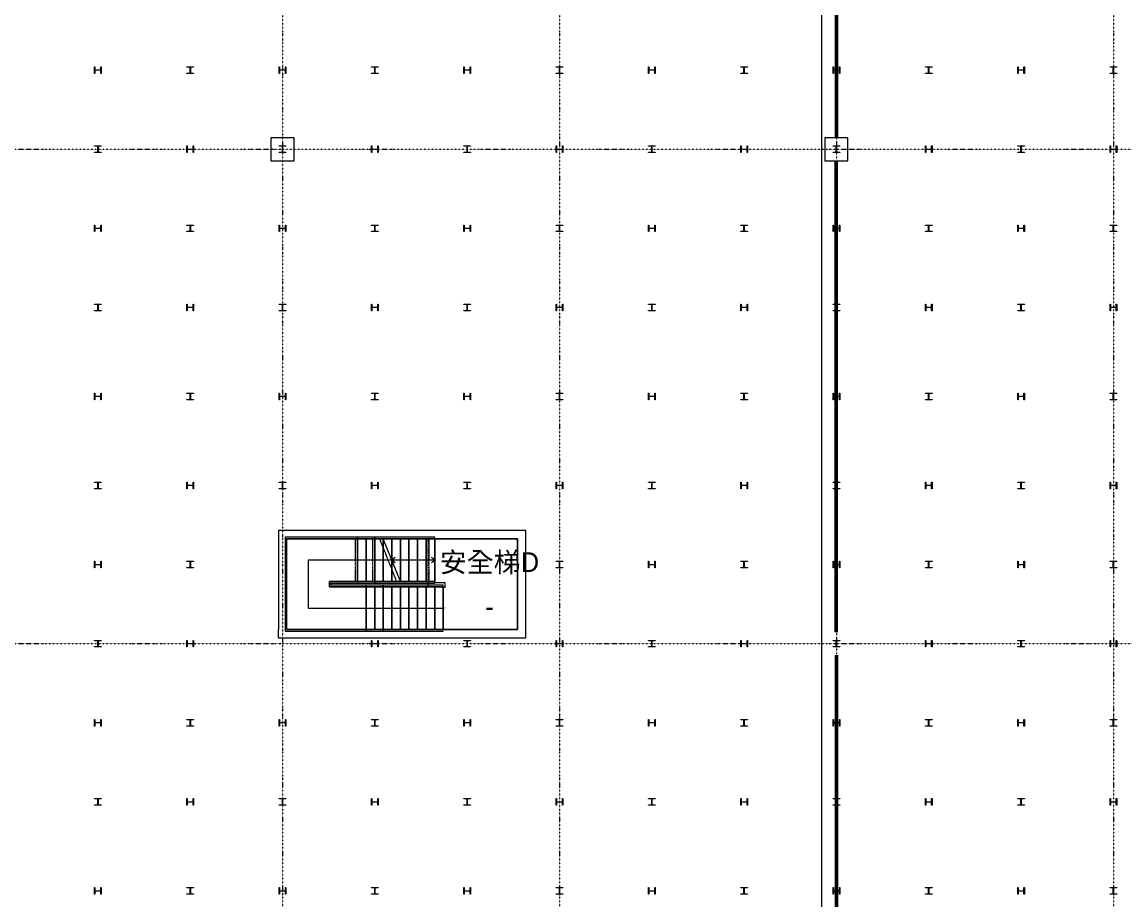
# Model space of a CAD drawing. Extents: x -32000 to 362567, y -29000 to 144214.
# Drawn here: x 151700 to 185150, y 37225 to 63858 of the extents above; entities that cross this region are included whole.
import ezdxf
from ezdxf.enums import TextEntityAlignment as Align

# ---------------------------------------------------------------- set-up
doc = ezdxf.new("R2010")
doc.units = 0
doc.header["$LTSCALE"] = 10
for name, pattern in [('H12PL25$0$HIDDEN', [0.4, 0.3, -0.1]), ('H12PL25$0$JJP_三點線', [0.9, 0.3, -0.15, 0, -0.15, 0, -0.15, 0, -0.15]), ('H12PL25$0$JJP_虛線(退縮線、投影線、地下室範圍、非屬本工程、圖面分區)', [0.45, 0.3, -0.15]), ('H12PL25$0$虛線', [0.846667, 0.423333, -0.423333])]:
    doc.linetypes.add(name, pattern=pattern)
for name, color, linetype in [('H12PL25$0$A-STRS', 252, 'Continuous'), ('H12PL25$0$A-WALL-IN', 252, 'Continuous'), ('H12PL25$0$A-ZONE', 252, 'Continuous'), ('H12PL25$0$S-COL', 252, 'Continuous'), ('H12PL25$0$S-GRID', 252, 'Continuous'), ('H12PL25$0$S-SLAB-SHOW', 252, 'Continuous'), ('XFDP20$0$A-W-P3_(50K)', 2, 'Continuous')]:
    doc.layers.add(name, color=color, linetype=linetype)
doc.styles.add('H12PL25$0$Standard', font='', dxfattribs={"width": 0.8})
doc.styles.get('H12PL25$0$Standard').set_extended_font_data('Microsoft JhengHei')

# ---------------------------------------------------------------- blocks, each defined once
blk = doc.blocks.new('XFDP20')
at = {"layer": 'XFDP20$0$A-W-P3_(50K)', "ltscale": 0.5}
for p, q in [((176375, 74650), (176375, 60350)), ((176425, 74650), (176425, 60350)), ((176375, 45350), (176375, 59650)), ((176425, 45350), (176425, 59650)), ((176375, 44650), (176375, 30350)), ((176425, 44650), (176425, 30350))]:
    blk.add_line(p, q, dxfattribs=at)
blk = doc.blocks.new('H12PL25')
at = {"layer": 'H12PL25$0$A-STRS', "linetype": 'H12PL25$0$JJP_虛線(退縮線、投影線、地下室範圍、非屬本工程、圖面分區)', "lineweight": 0}
for p, q in [((162395, 48235), (159675, 48235)), ((159675, 48235), (159675, 45375)), ((159725, 45425), (159725, 48185)), ((159725, 48185), (162395, 48185)), ((159725, 48185), (159725, 45425)), ((162395, 48185), (159725, 48185)), ((161807.34, 48185), (161807.34, 46885)), ((162331.84, 48185), (162331.84, 46885)), ((162527.3, 48235), (162395, 48235)), ((162395, 48235), (162395, 48185)), ((162395, 48185), (162395, 48235)), ((162395, 48185), (162547.3, 48185)), ((162395, 46885), (162395, 48185)), ((162395, 46885), (162395, 48185)), ((162395, 46885), (162395, 48185)), ((162547.3, 48185), (162395, 48185)), ((162395, 48185), (162395, 46885)), ((162395, 46885), (162395, 48185)), ((163067.3, 46885), (162547.3, 48185)), ((164033.66, 48185), (164033.66, 46885)), ((164035.91, 48185), (164035.91, 46885)), ((162655, 46885), (162655, 47915.74)), ((162655, 47915.74), (162655, 46885)), ((162655, 46885), (162655, 47915.74)), ((162915, 46885), (162915, 47265.74)), ((162915, 47265.74), (162915, 46885)), ((162915, 46885), (162915, 47265.74)), ((162395, 46885), (161025, 46885)), ((161025, 46885), (161025, 46725)), ((161025, 46725), (161025, 46885)), ((161025, 46885), (162395, 46885)), ((161075, 46775), (161075, 46835)), ((161075, 46835), (162395, 46835)), ((163067.3, 46885), (162395, 46885)), ((162395, 46885), (162395, 46835)), ((162395, 46835), (162395, 46885)), ((162395, 46885), (162655, 46885)), ((162395, 46835), (163087.3, 46835)), ((162655, 46885), (162915, 46885)), ((162915, 46885), (163067.3, 46885)), ((161025, 46725), (162655, 46725)), ((162655, 46725), (161025, 46725)), ((162655, 46775), (161075, 46775)), ((162135, 46725), (162135, 45425)), ((162655, 46725), (162655, 46775)), ((164475, 46775), (162655, 46775)), ((162655, 46775), (162655, 46725)), ((162655, 46725), (164475, 46725)), ((162655, 46725), (162655, 45425)), ((162655, 46725), (162655, 45425)), ((162655, 46725), (162655, 45425)), ((162655, 45425), (162655, 46725)), ((162915, 46725), (162655, 46725)), ((162655, 46725), (162655, 45425)), ((162915, 46725), (162915, 45425)), ((162915, 45425), (162915, 46725)), ((162915, 46725), (162915, 45425)), ((163175, 46725), (162915, 46725)), ((163175, 46725), (163175, 45425)), ((163175, 45425), (163175, 46725)), ((163175, 46725), (163175, 45425)), ((163435, 46725), (163175, 46725)), ((163435, 46725), (163435, 45425)), ((163435, 45425), (163435, 46725)), ((163435, 46725), (163435, 45425)), ((163695, 46725), (163435, 46725)), ((163695, 46725), (163695, 45425)), ((163695, 45425), (163695, 46725)), ((163695, 46725), (163695, 45425)), ((163955, 46725), (163695, 46725)), ((163955, 46725), (163955, 45425)), ((163955, 45425), (163955, 46725)), ((163955, 46725), (163955, 45425)), ((164215, 46725), (163955, 46725)), ((164215, 46725), (164215, 45425)), ((164215, 45425), (164215, 46725)), ((164215, 46725), (164215, 45425)), ((164475, 46725), (164215, 46725)), ((164475, 46725), (164475, 46775)), ((164475, 45425), (164475, 46725)), ((159675, 45375), (162655, 45375)), ((162655, 45425), (159725, 45425)), ((159725, 45425), (162655, 45425)), ((162655, 45375), (162655, 45425)), ((164475, 45425), (162655, 45425)), ((162655, 45425), (162655, 45375)), ((162655, 45425), (162915, 45425)), ((162655, 45375), (164475, 45375)), ((162915, 45425), (163175, 45425)), ((163175, 45425), (163435, 45425)), ((163435, 45425), (163695, 45425)), ((163695, 45425), (163955, 45425)), ((163955, 45425), (164215, 45425)), ((164215, 45425), (164475, 45425)), ((164475, 45375), (164475, 45425))]:
    blk.add_line(p, q, dxfattribs=at)
at = {"layer": 'H12PL25$0$A-STRS', "lineweight": 0}
for p, q in [((161875, 48235), (159675, 48235)), ((159675, 48235), (159675, 45375)), ((159725, 45425), (159725, 48185)), ((159725, 48185), (161875, 48185)), ((159725, 48185), (159725, 45425)), ((161807.34, 48185), (159725, 48185)), ((159725, 48185), (159725, 45425)), ((161875, 48185), (159725, 48185)), ((161875, 48185), (161807.34, 48185)), ((164215, 48235), (161875, 48235)), ((161875, 48235), (161875, 48185)), ((161875, 48185), (161875, 48235)), ((161875, 48185), (164215, 48185)), ((164215, 48185), (161875, 48185)), ((161875, 46885), (161875, 48185)), ((161875, 46885), (161875, 48185)), ((161875, 46885), (161875, 48185)), ((162135, 48185), (161875, 48185)), ((161875, 48185), (161875, 46885)), ((161875, 46885), (161875, 48185)), ((162135, 46885), (162135, 48185)), ((162395, 48185), (162135, 48185)), ((162135, 48185), (162135, 46885)), ((162135, 46885), (162135, 48185)), ((162395, 46885), (162395, 48185)), ((162655, 48185), (162395, 48185)), ((162395, 48185), (162395, 46885)), ((162395, 46885), (162395, 48185)), ((164215, 48235), (162635, 48235)), ((162655, 48185), (164215, 48185)), ((164215, 48185), (162655, 48185)), ((162915, 48185), (162655, 48185)), ((163175, 46885), (162655, 48185)), ((162655, 46885), (162655, 48185)), ((162915, 48185), (162655, 48185)), ((162655, 48185), (162655, 46885)), ((162655, 46885), (162655, 48185)), ((162915, 47535), (162915, 48185)), ((163175, 48185), (162915, 48185)), ((162915, 48185), (162915, 47535)), ((162915, 47535), (162915, 48185)), ((162915, 46885), (162915, 48185)), ((163175, 48185), (162915, 48185)), ((162915, 48185), (162915, 46885)), ((162915, 46885), (162915, 48185)), ((163175, 46885), (163175, 48185)), ((163435, 48185), (163175, 48185)), ((163175, 48185), (163175, 46885)), ((163175, 46885), (163175, 48185)), ((163175, 46885), (163175, 48185)), ((163435, 48185), (163175, 48185)), ((163175, 48185), (163175, 46885)), ((163175, 46885), (163175, 48185)), ((163435, 46885), (163435, 48185)), ((163695, 48185), (163435, 48185)), ((163435, 48185), (163435, 46885)), ((163435, 46885), (163435, 48185)), ((163435, 46885), (163435, 48185)), ((163695, 48185), (163435, 48185)), ((163435, 48185), (163435, 46885)), ((163435, 46885), (163435, 48185)), ((163695, 46885), (163695, 48185)), ((163955, 48185), (163695, 48185)), ((163695, 48185), (163695, 46885)), ((163695, 46885), (163695, 48185)), ((163695, 46885), (163695, 48185)), ((163955, 48185), (163695, 48185)), ((163695, 48185), (163695, 46885)), ((163695, 46885), (163695, 48185)), ((163955, 46885), (163955, 48185)), ((164215, 48185), (163955, 48185)), ((163955, 48185), (163955, 46885)), ((163955, 46885), (163955, 48185)), ((163955, 46885), (163955, 48185)), ((164215, 48185), (163955, 48185)), ((163955, 48185), (163955, 46885)), ((163955, 46885), (163955, 48185)), ((164215, 48185), (164215, 48235)), ((164215, 48185), (164215, 48235)), ((164215, 46885), (164215, 48185)), ((164215, 46885), (164215, 48185)), ((164215, 46885), (164215, 48185)), ((164215, 46885), (164215, 48185)), ((161875, 47535), (160375, 47535)), ((160375, 47535), (160375, 46075)), ((163955, 47535), (161875, 47535)), ((163015, 47610), (162915, 47535)), ((163955, 47535), (162915, 47535)), ((162915, 47535), (163015, 47460)), ((164215, 47535), (163955, 47535)), ((164215, 47535), (163955, 47535)), ((164215, 47535), (164115, 47610)), ((164115, 47460), (164215, 47535)), ((161875, 46885), (161025, 46885)), ((161025, 46885), (161025, 46725)), ((161025, 46725), (161025, 46885)), ((161025, 46885), (161807.34, 46885)), ((161025, 46725), (161025, 46885)), ((161025, 46885), (161875, 46885)), ((161075, 46775), (161075, 46835)), ((161075, 46835), (161875, 46835)), ((161807.34, 46885), (161875, 46885)), ((164215, 46885), (161875, 46885)), ((161875, 46885), (161875, 46835)), ((161875, 46835), (161875, 46885)), ((161875, 46885), (164215, 46885)), ((161875, 46885), (162135, 46885)), ((161875, 46835), (164215, 46835)), ((162135, 46885), (162395, 46885)), ((162395, 46885), (162655, 46885)), ((162655, 46885), (162915, 46885)), ((162915, 46885), (163175, 46885)), ((164215, 46885), (163175, 46885)), ((163175, 46885), (164215, 46885)), ((163175, 46885), (163435, 46885)), ((163175, 46885), (163435, 46885)), ((163195, 46835), (164215, 46835)), ((163435, 46885), (163695, 46885)), ((163435, 46885), (163695, 46885)), ((163695, 46885), (163955, 46885)), ((163695, 46885), (163955, 46885)), ((163955, 46885), (164215, 46885)), ((163955, 46885), (164215, 46885)), ((164215, 46835), (164215, 46885)), ((164215, 46835), (164215, 46885)), ((161025, 46725), (162135, 46725)), ((162135, 46725), (161025, 46725)), ((162135, 46725), (161025, 46725)), ((162135, 46775), (161075, 46775)), ((162135, 46725), (162135, 46775)), ((164475, 46775), (162135, 46775)), ((162135, 46775), (162135, 46725)), ((162135, 46725), (164475, 46725)), ((164475, 46725), (162135, 46725)), ((162135, 46725), (162135, 45425)), ((162135, 46725), (162135, 45425)), ((162135, 45425), (162135, 46725)), ((162395, 46725), (162135, 46725)), ((162135, 46725), (162135, 45425)), ((162395, 46725), (162395, 45425)), ((162395, 45425), (162395, 46725)), ((162395, 46725), (162395, 45425)), ((162655, 46725), (162395, 46725)), ((162655, 46725), (162655, 45425)), ((162655, 45425), (162655, 46725)), ((162655, 46725), (162655, 45425)), ((162915, 46725), (162655, 46725)), ((162915, 46725), (162915, 45425)), ((162915, 45425), (162915, 46725)), ((162915, 46725), (162915, 45425)), ((163175, 46725), (162915, 46725)), ((163175, 46725), (163175, 45425)), ((163175, 45425), (163175, 46725)), ((163175, 46725), (163175, 45425)), ((163435, 46725), (163175, 46725)), ((163435, 46725), (163435, 45425)), ((163435, 45425), (163435, 46725)), ((163435, 46725), (163435, 45425)), ((163695, 46725), (163435, 46725)), ((163695, 46725), (163695, 45425)), ((163695, 45425), (163695, 46725)), ((163695, 46725), (163695, 45425)), ((163955, 46725), (163695, 46725)), ((163955, 46725), (163955, 45425)), ((163955, 45425), (163955, 46725)), ((163955, 46725), (163955, 45425)), ((164215, 46725), (163955, 46725)), ((164215, 46725), (164215, 45425)), ((164215, 45425), (164215, 46725)), ((164215, 46725), (164215, 45425)), ((164475, 46725), (164215, 46725)), ((164475, 46725), (164475, 46775)), ((164475, 45425), (164475, 46725)), ((164475, 45425), (164475, 46725)), ((160375, 46075), (162135, 46075)), ((162135, 46075), (164215, 46075)), ((164215, 46075), (164475, 46075)), ((159675, 45375), (162135, 45375)), ((162135, 45425), (159725, 45425)), ((159725, 45425), (162135, 45425)), ((159725, 45425), (162135, 45425)), ((162135, 45375), (162135, 45425)), ((164475, 45425), (162135, 45425)), ((162135, 45425), (162135, 45375)), ((162135, 45425), (164475, 45425)), ((162135, 45425), (162395, 45425)), ((162135, 45375), (164475, 45375)), ((162395, 45425), (162655, 45425)), ((162655, 45425), (162915, 45425)), ((162915, 45425), (163175, 45425)), ((163175, 45425), (163435, 45425)), ((163435, 45425), (163695, 45425)), ((163695, 45425), (163955, 45425)), ((163955, 45425), (164215, 45425)), ((164215, 45425), (164475, 45425)), ((164475, 45375), (164475, 45425))]:
    blk.add_line(p, q, dxfattribs=at)
at = {"layer": 'H12PL25$0$A-STRS', "linetype": 'H12PL25$0$虛線', "lineweight": 0}
for p, q in [((159725, 48185), (159725, 45425)), ((162331.84, 48185), (159725, 48185)), ((162395, 48185), (162331.84, 48185)), ((162547.3, 48185), (162395, 48185)), ((161025, 46725), (161025, 46885)), ((161025, 46885), (162331.84, 46885)), ((162331.84, 46885), (162395, 46885)), ((162395, 46885), (163067.3, 46885)), ((162655, 46725), (161025, 46725)), ((164475, 46725), (162655, 46725)), ((164475, 45425), (164475, 46725)), ((159725, 45425), (162655, 45425)), ((162655, 45425), (164475, 45425))]:
    blk.add_line(p, q, dxfattribs=at)
at = {"layer": 'H12PL25$0$A-STRS', "lineweight": 0, "flags": 128}
for points in [[(164215, 47560, 1), (164215, 47510, 1)], [(164475, 46100, 1), (164475, 46050, 1)]]:
    blk.add_lwpolyline(points, format="xyb", close=True, dxfattribs=at)
at = {"layer": 'H12PL25$0$A-WALL-IN', "lineweight": 0, "flags": 128}
for points in [[(159475, 48435), (159475, 48185)], [(166725, 48435), (159475, 48435)], [(159475, 48185), (159475, 45425)], [(159725, 45425), (159725, 48185)], [(159725, 48185), (166725, 48185)], [(166975, 48435), (166725, 48435)], [(166725, 48185), (166725, 45425)], [(166975, 45425), (166975, 48435)], [(159475, 45175), (159475, 45425)], [(159475, 45175), (166975, 45175)], [(166725, 45425), (159725, 45425)], [(166975, 45175), (166975, 45425)]]:
    blk.add_lwpolyline(points, dxfattribs=at)
at = {"layer": 'H12PL25$0$A-ZONE', "linetype": 'H12PL25$0$HIDDEN', "lineweight": 0}
blk.add_lwpolyline([(175950, 86290), (175950, 350)], dxfattribs=at)
at = {"layer": 'H12PL25$0$S-COL', "lineweight": 0, "flags": 128}
for points in [[(153900, 62500), (153912, 62500), (153912, 62417, 0.41421356), (153925, 62404), (154075, 62404, 0.41421356), (154088, 62417), (154088, 62500), (154100, 62500), (154100, 62300), (154088, 62300), (154088, 62383, 0.41421356), (154075, 62396), (153925, 62396, 0.41421356), (153912, 62383), (153912, 62300), (153900, 62300)], [(156700, 62300), (156700, 62312), (156783, 62312, 0.41421356), (156796, 62325), (156796, 62475, 0.41421356), (156783, 62488), (156700, 62488), (156700, 62500), (156900, 62500), (156900, 62488), (156817, 62488, 0.41421356), (156804, 62475), (156804, 62325, 0.41421356), (156817, 62312), (156900, 62312), (156900, 62300)], [(159500, 62500), (159512, 62500), (159512, 62417, 0.41421356), (159525, 62404), (159675, 62404, 0.41421356), (159688, 62417), (159688, 62500), (159700, 62500), (159700, 62300), (159688, 62300), (159688, 62383, 0.41421356), (159675, 62396), (159525, 62396, 0.41421356), (159512, 62383), (159512, 62300), (159500, 62300)], [(162300, 62300), (162300, 62312), (162383, 62312, 0.41421356), (162396, 62325), (162396, 62475, 0.41421356), (162383, 62488), (162300, 62488), (162300, 62500), (162500, 62500), (162500, 62488), (162417, 62488, 0.41421356), (162404, 62475), (162404, 62325, 0.41421356), (162417, 62312), (162500, 62312), (162500, 62300)], [(165100, 62500), (165112, 62500), (165112, 62417, 0.41421356), (165125, 62404), (165275, 62404, 0.41421356), (165288, 62417), (165288, 62500), (165300, 62500), (165300, 62300), (165288, 62300), (165288, 62383, 0.41421356), (165275, 62396), (165125, 62396, 0.41421356), (165112, 62383), (165112, 62300), (165100, 62300)], [(167900, 62300), (167900, 62312), (167983, 62312, 0.41421356), (167996, 62325), (167996, 62475, 0.41421356), (167983, 62488), (167900, 62488), (167900, 62500), (168100, 62500), (168100, 62488), (168017, 62488, 0.41421356), (168004, 62475), (168004, 62325, 0.41421356), (168017, 62312), (168100, 62312), (168100, 62300)], [(170700, 62500), (170712, 62500), (170712, 62417, 0.41421356), (170725, 62404), (170875, 62404, 0.41421356), (170888, 62417), (170888, 62500), (170900, 62500), (170900, 62300), (170888, 62300), (170888, 62383, 0.41421356), (170875, 62396), (170725, 62396, 0.41421356), (170712, 62383), (170712, 62300), (170700, 62300)], [(173500, 62300), (173500, 62312), (173583, 62312, 0.41421356), (173596, 62325), (173596, 62475, 0.41421356), (173583, 62488), (173500, 62488), (173500, 62500), (173700, 62500), (173700, 62488), (173617, 62488, 0.41421356), (173604, 62475), (173604, 62325, 0.41421356), (173617, 62312), (173700, 62312), (173700, 62300)], [(176300, 62500), (176312, 62500), (176312, 62417, 0.41421356), (176325, 62404), (176475, 62404, 0.41421356), (176488, 62417), (176488, 62500), (176500, 62500), (176500, 62300), (176488, 62300), (176488, 62383, 0.41421356), (176475, 62396), (176325, 62396, 0.41421356), (176312, 62383), (176312, 62300), (176300, 62300)], [(179100, 62300), (179100, 62312), (179183, 62312, 0.41421356), (179196, 62325), (179196, 62475, 0.41421356), (179183, 62488), (179100, 62488), (179100, 62500), (179300, 62500), (179300, 62488), (179217, 62488, 0.41421356), (179204, 62475), (179204, 62325, 0.41421356), (179217, 62312), (179300, 62312), (179300, 62300)], [(181900, 62500), (181912, 62500), (181912, 62417, 0.41421356), (181925, 62404), (182075, 62404, 0.41421356), (182088, 62417), (182088, 62500), (182100, 62500), (182100, 62300), (182088, 62300), (182088, 62383, 0.41421356), (182075, 62396), (181925, 62396, 0.41421356), (181912, 62383), (181912, 62300), (181900, 62300)], [(184700, 62300), (184700, 62312), (184783, 62312, 0.41421356), (184796, 62325), (184796, 62475, 0.41421356), (184783, 62488), (184700, 62488), (184700, 62500), (184900, 62500), (184900, 62488), (184817, 62488, 0.41421356), (184804, 62475), (184804, 62325, 0.41421356), (184817, 62312), (184900, 62312), (184900, 62300)], [(153900, 59900), (153900, 59912), (153983, 59912, 0.41421356), (153996, 59925), (153996, 60075, 0.41421356), (153983, 60088), (153900, 60088), (153900, 60100), (154100, 60100), (154100, 60088), (154017, 60088, 0.41421356), (154004, 60075), (154004, 59925, 0.41421356), (154017, 59912), (154100, 59912), (154100, 59900)], [(156700, 60100), (156712, 60100), (156712, 60017, 0.41421356), (156725, 60004), (156875, 60004, 0.41421356), (156888, 60017), (156888, 60100), (156900, 60100), (156900, 59900), (156888, 59900), (156888, 59983, 0.41421356), (156875, 59996), (156725, 59996, 0.41421356), (156712, 59983), (156712, 59900), (156700, 59900)], [(159500, 59900), (159500, 59912), (159583, 59912, 0.41421356), (159596, 59925), (159596, 60075, 0.41421356), (159583, 60088), (159500, 60088), (159500, 60100), (159700, 60100), (159700, 60088), (159617, 60088, 0.41421356), (159604, 60075), (159604, 59925, 0.41421356), (159617, 59912), (159700, 59912), (159700, 59900)], [(162300, 60100), (162312, 60100), (162312, 60017, 0.41421356), (162325, 60004), (162475, 60004, 0.41421356), (162488, 60017), (162488, 60100), (162500, 60100), (162500, 59900), (162488, 59900), (162488, 59983, 0.41421356), (162475, 59996), (162325, 59996, 0.41421356), (162312, 59983), (162312, 59900), (162300, 59900)], [(165100, 59900), (165100, 59912), (165183, 59912, 0.41421356), (165196, 59925), (165196, 60075, 0.41421356), (165183, 60088), (165100, 60088), (165100, 60100), (165300, 60100), (165300, 60088), (165217, 60088, 0.41421356), (165204, 60075), (165204, 59925, 0.41421356), (165217, 59912), (165300, 59912), (165300, 59900)], [(167900, 60100), (167912, 60100), (167912, 60017, 0.41421356), (167925, 60004), (168075, 60004, 0.41421356), (168088, 60017), (168088, 60100), (168100, 60100), (168100, 59900), (168088, 59900), (168088, 59983, 0.41421356), (168075, 59996), (167925, 59996, 0.41421356), (167912, 59983), (167912, 59900), (167900, 59900)], [(170700, 59900), (170700, 59912), (170783, 59912, 0.41421356), (170796, 59925), (170796, 60075, 0.41421356), (170783, 60088), (170700, 60088), (170700, 60100), (170900, 60100), (170900, 60088), (170817, 60088, 0.41421356), (170804, 60075), (170804, 59925, 0.41421356), (170817, 59912), (170900, 59912), (170900, 59900)], [(173500, 60100), (173512, 60100), (173512, 60017, 0.41421356), (173525, 60004), (173675, 60004, 0.41421356), (173688, 60017), (173688, 60100), (173700, 60100), (173700, 59900), (173688, 59900), (173688, 59983, 0.41421356), (173675, 59996), (173525, 59996, 0.41421356), (173512, 59983), (173512, 59900), (173500, 59900)], [(176300, 59900), (176300, 59912), (176383, 59912, 0.41421356), (176396, 59925), (176396, 60075, 0.41421356), (176383, 60088), (176300, 60088), (176300, 60100), (176500, 60100), (176500, 60088), (176417, 60088, 0.41421356), (176404, 60075), (176404, 59925, 0.41421356), (176417, 59912), (176500, 59912), (176500, 59900)], [(179100, 60100), (179112, 60100), (179112, 60017, 0.41421356), (179125, 60004), (179275, 60004, 0.41421356), (179288, 60017), (179288, 60100), (179300, 60100), (179300, 59900), (179288, 59900), (179288, 59983, 0.41421356), (179275, 59996), (179125, 59996, 0.41421356), (179112, 59983), (179112, 59900), (179100, 59900)], [(181900, 59900), (181900, 59912), (181983, 59912, 0.41421356), (181996, 59925), (181996, 60075, 0.41421356), (181983, 60088), (181900, 60088), (181900, 60100), (182100, 60100), (182100, 60088), (182017, 60088, 0.41421356), (182004, 60075), (182004, 59925, 0.41421356), (182017, 59912), (182100, 59912), (182100, 59900)], [(184700, 60100), (184712, 60100), (184712, 60017, 0.41421356), (184725, 60004), (184875, 60004, 0.41421356), (184888, 60017), (184888, 60100), (184900, 60100), (184900, 59900), (184888, 59900), (184888, 59983, 0.41421356), (184875, 59996), (184725, 59996, 0.41421356), (184712, 59983), (184712, 59900), (184700, 59900)], [(153900, 57700), (153912, 57700), (153912, 57617, 0.41421356), (153925, 57604), (154075, 57604, 0.41421356), (154088, 57617), (154088, 57700), (154100, 57700), (154100, 57500), (154088, 57500), (154088, 57583, 0.41421356), (154075, 57596), (153925, 57596, 0.41421356), (153912, 57583), (153912, 57500), (153900, 57500)], [(156700, 57500), (156700, 57512), (156783, 57512, 0.41421356), (156796, 57525), (156796, 57675, 0.41421356), (156783, 57688), (156700, 57688), (156700, 57700), (156900, 57700), (156900, 57688), (156817, 57688, 0.41421356), (156804, 57675), (156804, 57525, 0.41421356), (156817, 57512), (156900, 57512), (156900, 57500)], [(159500, 57700), (159512, 57700), (159512, 57617, 0.41421356), (159525, 57604), (159675, 57604, 0.41421356), (159688, 57617), (159688, 57700), (159700, 57700), (159700, 57500), (159688, 57500), (159688, 57583, 0.41421356), (159675, 57596), (159525, 57596, 0.41421356), (159512, 57583), (159512, 57500), (159500, 57500)], [(162300, 57500), (162300, 57512), (162383, 57512, 0.41421356), (162396, 57525), (162396, 57675, 0.41421356), (162383, 57688), (162300, 57688), (162300, 57700), (162500, 57700), (162500, 57688), (162417, 57688, 0.41421356), (162404, 57675), (162404, 57525, 0.41421356), (162417, 57512), (162500, 57512), (162500, 57500)], [(165100, 57700), (165112, 57700), (165112, 57617, 0.41421356), (165125, 57604), (165275, 57604, 0.41421356), (165288, 57617), (165288, 57700), (165300, 57700), (165300, 57500), (165288, 57500), (165288, 57583, 0.41421356), (165275, 57596), (165125, 57596, 0.41421356), (165112, 57583), (165112, 57500), (165100, 57500)], [(167900, 57500), (167900, 57512), (167983, 57512, 0.41421356), (167996, 57525), (167996, 57675, 0.41421356), (167983, 57688), (167900, 57688), (167900, 57700), (168100, 57700), (168100, 57688), (168017, 57688, 0.41421356), (168004, 57675), (168004, 57525, 0.41421356), (168017, 57512), (168100, 57512), (168100, 57500)], [(170700, 57700), (170712, 57700), (170712, 57617, 0.41421356), (170725, 57604), (170875, 57604, 0.41421356), (170888, 57617), (170888, 57700), (170900, 57700), (170900, 57500), (170888, 57500), (170888, 57583, 0.41421356), (170875, 57596), (170725, 57596, 0.41421356), (170712, 57583), (170712, 57500), (170700, 57500)], [(173500, 57500), (173500, 57512), (173583, 57512, 0.41421356), (173596, 57525), (173596, 57675, 0.41421356), (173583, 57688), (173500, 57688), (173500, 57700), (173700, 57700), (173700, 57688), (173617, 57688, 0.41421356), (173604, 57675), (173604, 57525, 0.41421356), (173617, 57512), (173700, 57512), (173700, 57500)], [(176300, 57700), (176312, 57700), (176312, 57617, 0.41421356), (176325, 57604), (176475, 57604, 0.41421356), (176488, 57617), (176488, 57700), (176500, 57700), (176500, 57500), (176488, 57500), (176488, 57583, 0.41421356), (176475, 57596), (176325, 57596, 0.41421356), (176312, 57583), (176312, 57500), (176300, 57500)], [(179100, 57500), (179100, 57512), (179183, 57512, 0.41421356), (179196, 57525), (179196, 57675, 0.41421356), (179183, 57688), (179100, 57688), (179100, 57700), (179300, 57700), (179300, 57688), (179217, 57688, 0.41421356), (179204, 57675), (179204, 57525, 0.41421356), (179217, 57512), (179300, 57512), (179300, 57500)], [(181900, 57700), (181912, 57700), (181912, 57617, 0.41421356), (181925, 57604), (182075, 57604, 0.41421356), (182088, 57617), (182088, 57700), (182100, 57700), (182100, 57500), (182088, 57500), (182088, 57583, 0.41421356), (182075, 57596), (181925, 57596, 0.41421356), (181912, 57583), (181912, 57500), (181900, 57500)], [(184700, 57500), (184700, 57512), (184783, 57512, 0.41421356), (184796, 57525), (184796, 57675, 0.41421356), (184783, 57688), (184700, 57688), (184700, 57700), (184900, 57700), (184900, 57688), (184817, 57688, 0.41421356), (184804, 57675), (184804, 57525, 0.41421356), (184817, 57512), (184900, 57512), (184900, 57500)], [(153900, 55100), (153900, 55112), (153983, 55112, 0.41421356), (153996, 55125), (153996, 55275, 0.41421356), (153983, 55288), (153900, 55288), (153900, 55300), (154100, 55300), (154100, 55288), (154017, 55288, 0.41421356), (154004, 55275), (154004, 55125, 0.41421356), (154017, 55112), (154100, 55112), (154100, 55100)], [(156700, 55300), (156712, 55300), (156712, 55217, 0.41421356), (156725, 55204), (156875, 55204, 0.41421356), (156888, 55217), (156888, 55300), (156900, 55300), (156900, 55100), (156888, 55100), (156888, 55183, 0.41421356), (156875, 55196), (156725, 55196, 0.41421356), (156712, 55183), (156712, 55100), (156700, 55100)], [(159500, 55100), (159500, 55112), (159583, 55112, 0.41421356), (159596, 55125), (159596, 55275, 0.41421356), (159583, 55288), (159500, 55288), (159500, 55300), (159700, 55300), (159700, 55288), (159617, 55288, 0.41421356), (159604, 55275), (159604, 55125, 0.41421356), (159617, 55112), (159700, 55112), (159700, 55100)], [(162300, 55300), (162312, 55300), (162312, 55217, 0.41421356), (162325, 55204), (162475, 55204, 0.41421356), (162488, 55217), (162488, 55300), (162500, 55300), (162500, 55100), (162488, 55100), (162488, 55183, 0.41421356), (162475, 55196), (162325, 55196, 0.41421356), (162312, 55183), (162312, 55100), (162300, 55100)], [(165100, 55100), (165100, 55112), (165183, 55112, 0.41421356), (165196, 55125), (165196, 55275, 0.41421356), (165183, 55288), (165100, 55288), (165100, 55300), (165300, 55300), (165300, 55288), (165217, 55288, 0.41421356), (165204, 55275), (165204, 55125, 0.41421356), (165217, 55112), (165300, 55112), (165300, 55100)], [(167900, 55300), (167912, 55300), (167912, 55217, 0.41421356), (167925, 55204), (168075, 55204, 0.41421356), (168088, 55217), (168088, 55300), (168100, 55300), (168100, 55100), (168088, 55100), (168088, 55183, 0.41421356), (168075, 55196), (167925, 55196, 0.41421356), (167912, 55183), (167912, 55100), (167900, 55100)], [(170700, 55100), (170700, 55112), (170783, 55112, 0.41421356), (170796, 55125), (170796, 55275, 0.41421356), (170783, 55288), (170700, 55288), (170700, 55300), (170900, 55300), (170900, 55288), (170817, 55288, 0.41421356), (170804, 55275), (170804, 55125, 0.41421356), (170817, 55112), (170900, 55112), (170900, 55100)], [(173500, 55300), (173512, 55300), (173512, 55217, 0.41421356), (173525, 55204), (173675, 55204, 0.41421356), (173688, 55217), (173688, 55300), (173700, 55300), (173700, 55100), (173688, 55100), (173688, 55183, 0.41421356), (173675, 55196), (173525, 55196, 0.41421356), (173512, 55183), (173512, 55100), (173500, 55100)], [(176300, 55100), (176300, 55112), (176383, 55112, 0.41421356), (176396, 55125), (176396, 55275, 0.41421356), (176383, 55288), (176300, 55288), (176300, 55300), (176500, 55300), (176500, 55288), (176417, 55288, 0.41421356), (176404, 55275), (176404, 55125, 0.41421356), (176417, 55112), (176500, 55112), (176500, 55100)], [(179100, 55300), (179112, 55300), (179112, 55217, 0.41421356), (179125, 55204), (179275, 55204, 0.41421356), (179288, 55217), (179288, 55300), (179300, 55300), (179300, 55100), (179288, 55100), (179288, 55183, 0.41421356), (179275, 55196), (179125, 55196, 0.41421356), (179112, 55183), (179112, 55100), (179100, 55100)], [(181900, 55100), (181900, 55112), (181983, 55112, 0.41421356), (181996, 55125), (181996, 55275, 0.41421356), (181983, 55288), (181900, 55288), (181900, 55300), (182100, 55300), (182100, 55288), (182017, 55288, 0.41421356), (182004, 55275), (182004, 55125, 0.41421356), (182017, 55112), (182100, 55112), (182100, 55100)], [(184700, 55300), (184712, 55300), (184712, 55217, 0.41421356), (184725, 55204), (184875, 55204, 0.41421356), (184888, 55217), (184888, 55300), (184900, 55300), (184900, 55100), (184888, 55100), (184888, 55183, 0.41421356), (184875, 55196), (184725, 55196, 0.41421356), (184712, 55183), (184712, 55100), (184700, 55100)], [(153900, 52600), (153912, 52600), (153912, 52517, 0.41421356), (153925, 52504), (154075, 52504, 0.41421356), (154088, 52517), (154088, 52600), (154100, 52600), (154100, 52400), (154088, 52400), (154088, 52483, 0.41421356), (154075, 52496), (153925, 52496, 0.41421356), (153912, 52483), (153912, 52400), (153900, 52400)], [(156700, 52400), (156700, 52412), (156783, 52412, 0.41421356), (156796, 52425), (156796, 52575, 0.41421356), (156783, 52588), (156700, 52588), (156700, 52600), (156900, 52600), (156900, 52588), (156817, 52588, 0.41421356), (156804, 52575), (156804, 52425, 0.41421356), (156817, 52412), (156900, 52412), (156900, 52400)], [(159500, 52600), (159512, 52600), (159512, 52517, 0.41421356), (159525, 52504), (159675, 52504, 0.41421356), (159688, 52517), (159688, 52600), (159700, 52600), (159700, 52400), (159688, 52400), (159688, 52483, 0.41421356), (159675, 52496), (159525, 52496, 0.41421356), (159512, 52483), (159512, 52400), (159500, 52400)], [(162300, 52400), (162300, 52412), (162383, 52412, 0.41421356), (162396, 52425), (162396, 52575, 0.41421356), (162383, 52588), (162300, 52588), (162300, 52600), (162500, 52600), (162500, 52588), (162417, 52588, 0.41421356), (162404, 52575), (162404, 52425, 0.41421356), (162417, 52412), (162500, 52412), (162500, 52400)], [(165100, 52600), (165112, 52600), (165112, 52517, 0.41421356), (165125, 52504), (165275, 52504, 0.41421356), (165288, 52517), (165288, 52600), (165300, 52600), (165300, 52400), (165288, 52400), (165288, 52483, 0.41421356), (165275, 52496), (165125, 52496, 0.41421356), (165112, 52483), (165112, 52400), (165100, 52400)], [(167900, 52400), (167900, 52412), (167983, 52412, 0.41421356), (167996, 52425), (167996, 52575, 0.41421356), (167983, 52588), (167900, 52588), (167900, 52600), (168100, 52600), (168100, 52588), (168017, 52588, 0.41421356), (168004, 52575), (168004, 52425, 0.41421356), (168017, 52412), (168100, 52412), (168100, 52400)], [(170700, 52600), (170712, 52600), (170712, 52517, 0.41421356), (170725, 52504), (170875, 52504, 0.41421356), (170888, 52517), (170888, 52600), (170900, 52600), (170900, 52400), (170888, 52400), (170888, 52483, 0.41421356), (170875, 52496), (170725, 52496, 0.41421356), (170712, 52483), (170712, 52400), (170700, 52400)], [(173500, 52400), (173500, 52412), (173583, 52412, 0.41421356), (173596, 52425), (173596, 52575, 0.41421356), (173583, 52588), (173500, 52588), (173500, 52600), (173700, 52600), (173700, 52588), (173617, 52588, 0.41421356), (173604, 52575), (173604, 52425, 0.41421356), (173617, 52412), (173700, 52412), (173700, 52400)], [(176300, 52600), (176312, 52600), (176312, 52517, 0.41421356), (176325, 52504), (176475, 52504, 0.41421356), (176488, 52517), (176488, 52600), (176500, 52600), (176500, 52400), (176488, 52400), (176488, 52483, 0.41421356), (176475, 52496), (176325, 52496, 0.41421356), (176312, 52483), (176312, 52400), (176300, 52400)], [(179100, 52400), (179100, 52412), (179183, 52412, 0.41421356), (179196, 52425), (179196, 52575, 0.41421356), (179183, 52588), (179100, 52588), (179100, 52600), (179300, 52600), (179300, 52588), (179217, 52588, 0.41421356), (179204, 52575), (179204, 52425, 0.41421356), (179217, 52412), (179300, 52412), (179300, 52400)], [(181900, 52600), (181912, 52600), (181912, 52517, 0.41421356), (181925, 52504), (182075, 52504, 0.41421356), (182088, 52517), (182088, 52600), (182100, 52600), (182100, 52400), (182088, 52400), (182088, 52483, 0.41421356), (182075, 52496), (181925, 52496, 0.41421356), (181912, 52483), (181912, 52400), (181900, 52400)], [(184700, 52400), (184700, 52412), (184783, 52412, 0.41421356), (184796, 52425), (184796, 52575, 0.41421356), (184783, 52588), (184700, 52588), (184700, 52600), (184900, 52600), (184900, 52588), (184817, 52588, 0.41421356), (184804, 52575), (184804, 52425, 0.41421356), (184817, 52412), (184900, 52412), (184900, 52400)], [(153900, 49700), (153900, 49712), (153983, 49712, 0.41421356), (153996, 49725), (153996, 49875, 0.41421356), (153983, 49888), (153900, 49888), (153900, 49900), (154100, 49900), (154100, 49888), (154017, 49888, 0.41421356), (154004, 49875), (154004, 49725, 0.41421356), (154017, 49712), (154100, 49712), (154100, 49700)], [(156700, 49900), (156712, 49900), (156712, 49817, 0.41421356), (156725, 49804), (156875, 49804, 0.41421356), (156888, 49817), (156888, 49900), (156900, 49900), (156900, 49700), (156888, 49700), (156888, 49783, 0.41421356), (156875, 49796), (156725, 49796, 0.41421356), (156712, 49783), (156712, 49700), (156700, 49700)], [(159500, 49700), (159500, 49712), (159583, 49712, 0.41421356), (159596, 49725), (159596, 49875, 0.41421356), (159583, 49888), (159500, 49888), (159500, 49900), (159700, 49900), (159700, 49888), (159617, 49888, 0.41421356), (159604, 49875), (159604, 49725, 0.41421356), (159617, 49712), (159700, 49712), (159700, 49700)], [(162300, 49900), (162312, 49900), (162312, 49817, 0.41421356), (162325, 49804), (162475, 49804, 0.41421356), (162488, 49817), (162488, 49900), (162500, 49900), (162500, 49700), (162488, 49700), (162488, 49783, 0.41421356), (162475, 49796), (162325, 49796, 0.41421356), (162312, 49783), (162312, 49700), (162300, 49700)], [(165100, 49700), (165100, 49712), (165183, 49712, 0.41421356), (165196, 49725), (165196, 49875, 0.41421356), (165183, 49888), (165100, 49888), (165100, 49900), (165300, 49900), (165300, 49888), (165217, 49888, 0.41421356), (165204, 49875), (165204, 49725, 0.41421356), (165217, 49712), (165300, 49712), (165300, 49700)], [(167900, 49900), (167912, 49900), (167912, 49817, 0.41421356), (167925, 49804), (168075, 49804, 0.41421356), (168088, 49817), (168088, 49900), (168100, 49900), (168100, 49700), (168088, 49700), (168088, 49783, 0.41421356), (168075, 49796), (167925, 49796, 0.41421356), (167912, 49783), (167912, 49700), (167900, 49700)], [(170700, 49700), (170700, 49712), (170783, 49712, 0.41421356), (170796, 49725), (170796, 49875, 0.41421356), (170783, 49888), (170700, 49888), (170700, 49900), (170900, 49900), (170900, 49888), (170817, 49888, 0.41421356), (170804, 49875), (170804, 49725, 0.41421356), (170817, 49712), (170900, 49712), (170900, 49700)], [(173500, 49900), (173512, 49900), (173512, 49817, 0.41421356), (173525, 49804), (173675, 49804, 0.41421356), (173688, 49817), (173688, 49900), (173700, 49900), (173700, 49700), (173688, 49700), (173688, 49783, 0.41421356), (173675, 49796), (173525, 49796, 0.41421356), (173512, 49783), (173512, 49700), (173500, 49700)], [(176300, 49700), (176300, 49712), (176383, 49712, 0.41421356), (176396, 49725), (176396, 49875, 0.41421356), (176383, 49888), (176300, 49888), (176300, 49900), (176500, 49900), (176500, 49888), (176417, 49888, 0.41421356), (176404, 49875), (176404, 49725, 0.41421356), (176417, 49712), (176500, 49712), (176500, 49700)], [(179100, 49900), (179112, 49900), (179112, 49817, 0.41421356), (179125, 49804), (179275, 49804, 0.41421356), (179288, 49817), (179288, 49900), (179300, 49900), (179300, 49700), (179288, 49700), (179288, 49783, 0.41421356), (179275, 49796), (179125, 49796, 0.41421356), (179112, 49783), (179112, 49700), (179100, 49700)], [(181900, 49700), (181900, 49712), (181983, 49712, 0.41421356), (181996, 49725), (181996, 49875, 0.41421356), (181983, 49888), (181900, 49888), (181900, 49900), (182100, 49900), (182100, 49888), (182017, 49888, 0.41421356), (182004, 49875), (182004, 49725, 0.41421356), (182017, 49712), (182100, 49712), (182100, 49700)], [(184700, 49900), (184712, 49900), (184712, 49817, 0.41421356), (184725, 49804), (184875, 49804, 0.41421356), (184888, 49817), (184888, 49900), (184900, 49900), (184900, 49700), (184888, 49700), (184888, 49783, 0.41421356), (184875, 49796), (184725, 49796, 0.41421356), (184712, 49783), (184712, 49700), (184700, 49700)], [(153900, 47500), (153912, 47500), (153912, 47417, 0.41421356), (153925, 47404), (154075, 47404, 0.41421356), (154088, 47417), (154088, 47500), (154100, 47500), (154100, 47300), (154088, 47300), (154088, 47383, 0.41421356), (154075, 47396), (153925, 47396, 0.41421356), (153912, 47383), (153912, 47300), (153900, 47300)], [(156700, 47300), (156700, 47312), (156783, 47312, 0.41421356), (156796, 47325), (156796, 47475, 0.41421356), (156783, 47488), (156700, 47488), (156700, 47500), (156900, 47500), (156900, 47488), (156817, 47488, 0.41421356), (156804, 47475), (156804, 47325, 0.41421356), (156817, 47312), (156900, 47312), (156900, 47300)], [(167900, 47300), (167900, 47312), (167983, 47312, 0.41421356), (167996, 47325), (167996, 47475, 0.41421356), (167983, 47488), (167900, 47488), (167900, 47500), (168100, 47500), (168100, 47488), (168017, 47488, 0.41421356), (168004, 47475), (168004, 47325, 0.41421356), (168017, 47312), (168100, 47312), (168100, 47300)], [(170700, 47500), (170712, 47500), (170712, 47417, 0.41421356), (170725, 47404), (170875, 47404, 0.41421356), (170888, 47417), (170888, 47500), (170900, 47500), (170900, 47300), (170888, 47300), (170888, 47383, 0.41421356), (170875, 47396), (170725, 47396, 0.41421356), (170712, 47383), (170712, 47300), (170700, 47300)], [(173500, 47300), (173500, 47312), (173583, 47312, 0.41421356), (173596, 47325), (173596, 47475, 0.41421356), (173583, 47488), (173500, 47488), (173500, 47500), (173700, 47500), (173700, 47488), (173617, 47488, 0.41421356), (173604, 47475), (173604, 47325, 0.41421356), (173617, 47312), (173700, 47312), (173700, 47300)], [(176300, 47500), (176312, 47500), (176312, 47417, 0.41421356), (176325, 47404), (176475, 47404, 0.41421356), (176488, 47417), (176488, 47500), (176500, 47500), (176500, 47300), (176488, 47300), (176488, 47383, 0.41421356), (176475, 47396), (176325, 47396, 0.41421356), (176312, 47383), (176312, 47300), (176300, 47300)], [(179100, 47300), (179100, 47312), (179183, 47312, 0.41421356), (179196, 47325), (179196, 47475, 0.41421356), (179183, 47488), (179100, 47488), (179100, 47500), (179300, 47500), (179300, 47488), (179217, 47488, 0.41421356), (179204, 47475), (179204, 47325, 0.41421356), (179217, 47312), (179300, 47312), (179300, 47300)], [(181900, 47500), (181912, 47500), (181912, 47417, 0.41421356), (181925, 47404), (182075, 47404, 0.41421356), (182088, 47417), (182088, 47500), (182100, 47500), (182100, 47300), (182088, 47300), (182088, 47383, 0.41421356), (182075, 47396), (181925, 47396, 0.41421356), (181912, 47383), (181912, 47300), (181900, 47300)], [(184700, 47300), (184700, 47312), (184783, 47312, 0.41421356), (184796, 47325), (184796, 47475, 0.41421356), (184783, 47488), (184700, 47488), (184700, 47500), (184900, 47500), (184900, 47488), (184817, 47488, 0.41421356), (184804, 47475), (184804, 47325, 0.41421356), (184817, 47312), (184900, 47312), (184900, 47300)], [(153900, 44900), (153900, 44912), (153983, 44912, 0.41421356), (153996, 44925), (153996, 45075, 0.41421356), (153983, 45088), (153900, 45088), (153900, 45100), (154100, 45100), (154100, 45088), (154017, 45088, 0.41421356), (154004, 45075), (154004, 44925, 0.41421356), (154017, 44912), (154100, 44912), (154100, 44900)], [(156700, 45100), (156712, 45100), (156712, 45017, 0.41421356), (156725, 45004), (156875, 45004, 0.41421356), (156888, 45017), (156888, 45100), (156900, 45100), (156900, 44900), (156888, 44900), (156888, 44983, 0.41421356), (156875, 44996), (156725, 44996, 0.41421356), (156712, 44983), (156712, 44900), (156700, 44900)], [(162300, 45100), (162312, 45100), (162312, 45017, 0.41421356), (162325, 45004), (162475, 45004, 0.41421356), (162488, 45017), (162488, 45100), (162500, 45100), (162500, 44900), (162488, 44900), (162488, 44983, 0.41421356), (162475, 44996), (162325, 44996, 0.41421356), (162312, 44983), (162312, 44900), (162300, 44900)], [(165100, 44900), (165100, 44912), (165183, 44912, 0.41421356), (165196, 44925), (165196, 45075, 0.41421356), (165183, 45088), (165100, 45088), (165100, 45100), (165300, 45100), (165300, 45088), (165217, 45088, 0.41421356), (165204, 45075), (165204, 44925, 0.41421356), (165217, 44912), (165300, 44912), (165300, 44900)], [(167900, 45100), (167912, 45100), (167912, 45017, 0.41421356), (167925, 45004), (168075, 45004, 0.41421356), (168088, 45017), (168088, 45100), (168100, 45100), (168100, 44900), (168088, 44900), (168088, 44983, 0.41421356), (168075, 44996), (167925, 44996, 0.41421356), (167912, 44983), (167912, 44900), (167900, 44900)], [(170700, 44900), (170700, 44912), (170783, 44912, 0.41421356), (170796, 44925), (170796, 45075, 0.41421356), (170783, 45088), (170700, 45088), (170700, 45100), (170900, 45100), (170900, 45088), (170817, 45088, 0.41421356), (170804, 45075), (170804, 44925, 0.41421356), (170817, 44912), (170900, 44912), (170900, 44900)], [(173500, 45100), (173512, 45100), (173512, 45017, 0.41421356), (173525, 45004), (173675, 45004, 0.41421356), (173688, 45017), (173688, 45100), (173700, 45100), (173700, 44900), (173688, 44900), (173688, 44983, 0.41421356), (173675, 44996), (173525, 44996, 0.41421356), (173512, 44983), (173512, 44900), (173500, 44900)], [(176300, 44900), (176300, 44912), (176383, 44912, 0.41421356), (176396, 44925), (176396, 45075, 0.41421356), (176383, 45088), (176300, 45088), (176300, 45100), (176500, 45100), (176500, 45088), (176417, 45088, 0.41421356), (176404, 45075), (176404, 44925, 0.41421356), (176417, 44912), (176500, 44912), (176500, 44900)], [(179100, 45100), (179112, 45100), (179112, 45017, 0.41421356), (179125, 45004), (179275, 45004, 0.41421356), (179288, 45017), (179288, 45100), (179300, 45100), (179300, 44900), (179288, 44900), (179288, 44983, 0.41421356), (179275, 44996), (179125, 44996, 0.41421356), (179112, 44983), (179112, 44900), (179100, 44900)], [(181900, 44900), (181900, 44912), (181983, 44912, 0.41421356), (181996, 44925), (181996, 45075, 0.41421356), (181983, 45088), (181900, 45088), (181900, 45100), (182100, 45100), (182100, 45088), (182017, 45088, 0.41421356), (182004, 45075), (182004, 44925, 0.41421356), (182017, 44912), (182100, 44912), (182100, 44900)], [(184700, 45100), (184712, 45100), (184712, 45017, 0.41421356), (184725, 45004), (184875, 45004, 0.41421356), (184888, 45017), (184888, 45100), (184900, 45100), (184900, 44900), (184888, 44900), (184888, 44983, 0.41421356), (184875, 44996), (184725, 44996, 0.41421356), (184712, 44983), (184712, 44900), (184700, 44900)], [(153900, 42700), (153912, 42700), (153912, 42617, 0.41421356), (153925, 42604), (154075, 42604, 0.41421356), (154088, 42617), (154088, 42700), (154100, 42700), (154100, 42500), (154088, 42500), (154088, 42583, 0.41421356), (154075, 42596), (153925, 42596, 0.41421356), (153912, 42583), (153912, 42500), (153900, 42500)], [(156700, 42500), (156700, 42512), (156783, 42512, 0.41421356), (156796, 42525), (156796, 42675, 0.41421356), (156783, 42688), (156700, 42688), (156700, 42700), (156900, 42700), (156900, 42688), (156817, 42688, 0.41421356), (156804, 42675), (156804, 42525, 0.41421356), (156817, 42512), (156900, 42512), (156900, 42500)], [(159500, 42700), (159512, 42700), (159512, 42617, 0.41421356), (159525, 42604), (159675, 42604, 0.41421356), (159688, 42617), (159688, 42700), (159700, 42700), (159700, 42500), (159688, 42500), (159688, 42583, 0.41421356), (159675, 42596), (159525, 42596, 0.41421356), (159512, 42583), (159512, 42500), (159500, 42500)], [(162300, 42500), (162300, 42512), (162383, 42512, 0.41421356), (162396, 42525), (162396, 42675, 0.41421356), (162383, 42688), (162300, 42688), (162300, 42700), (162500, 42700), (162500, 42688), (162417, 42688, 0.41421356), (162404, 42675), (162404, 42525, 0.41421356), (162417, 42512), (162500, 42512), (162500, 42500)], [(165100, 42700), (165112, 42700), (165112, 42617, 0.41421356), (165125, 42604), (165275, 42604, 0.41421356), (165288, 42617), (165288, 42700), (165300, 42700), (165300, 42500), (165288, 42500), (165288, 42583, 0.41421356), (165275, 42596), (165125, 42596, 0.41421356), (165112, 42583), (165112, 42500), (165100, 42500)], [(167900, 42500), (167900, 42512), (167983, 42512, 0.41421356), (167996, 42525), (167996, 42675, 0.41421356), (167983, 42688), (167900, 42688), (167900, 42700), (168100, 42700), (168100, 42688), (168017, 42688, 0.41421356), (168004, 42675), (168004, 42525, 0.41421356), (168017, 42512), (168100, 42512), (168100, 42500)], [(170700, 42700), (170712, 42700), (170712, 42617, 0.41421356), (170725, 42604), (170875, 42604, 0.41421356), (170888, 42617), (170888, 42700), (170900, 42700), (170900, 42500), (170888, 42500), (170888, 42583, 0.41421356), (170875, 42596), (170725, 42596, 0.41421356), (170712, 42583), (170712, 42500), (170700, 42500)], [(173500, 42500), (173500, 42512), (173583, 42512, 0.41421356), (173596, 42525), (173596, 42675, 0.41421356), (173583, 42688), (173500, 42688), (173500, 42700), (173700, 42700), (173700, 42688), (173617, 42688, 0.41421356), (173604, 42675), (173604, 42525, 0.41421356), (173617, 42512), (173700, 42512), (173700, 42500)], [(176300, 42700), (176312, 42700), (176312, 42617, 0.41421356), (176325, 42604), (176475, 42604, 0.41421356), (176488, 42617), (176488, 42700), (176500, 42700), (176500, 42500), (176488, 42500), (176488, 42583, 0.41421356), (176475, 42596), (176325, 42596, 0.41421356), (176312, 42583), (176312, 42500), (176300, 42500)], [(179100, 42500), (179100, 42512), (179183, 42512, 0.41421356), (179196, 42525), (179196, 42675, 0.41421356), (179183, 42688), (179100, 42688), (179100, 42700), (179300, 42700), (179300, 42688), (179217, 42688, 0.41421356), (179204, 42675), (179204, 42525, 0.41421356), (179217, 42512), (179300, 42512), (179300, 42500)], [(181900, 42700), (181912, 42700), (181912, 42617, 0.41421356), (181925, 42604), (182075, 42604, 0.41421356), (182088, 42617), (182088, 42700), (182100, 42700), (182100, 42500), (182088, 42500), (182088, 42583, 0.41421356), (182075, 42596), (181925, 42596, 0.41421356), (181912, 42583), (181912, 42500), (181900, 42500)], [(184700, 42500), (184700, 42512), (184783, 42512, 0.41421356), (184796, 42525), (184796, 42675, 0.41421356), (184783, 42688), (184700, 42688), (184700, 42700), (184900, 42700), (184900, 42688), (184817, 42688, 0.41421356), (184804, 42675), (184804, 42525, 0.41421356), (184817, 42512), (184900, 42512), (184900, 42500)], [(153900, 40100), (153900, 40112), (153983, 40112, 0.41421356), (153996, 40125), (153996, 40275, 0.41421356), (153983, 40288), (153900, 40288), (153900, 40300), (154100, 40300), (154100, 40288), (154017, 40288, 0.41421356), (154004, 40275), (154004, 40125, 0.41421356), (154017, 40112), (154100, 40112), (154100, 40100)], [(156700, 40300), (156712, 40300), (156712, 40217, 0.41421356), (156725, 40204), (156875, 40204, 0.41421356), (156888, 40217), (156888, 40300), (156900, 40300), (156900, 40100), (156888, 40100), (156888, 40183, 0.41421356), (156875, 40196), (156725, 40196, 0.41421356), (156712, 40183), (156712, 40100), (156700, 40100)], [(159500, 40100), (159500, 40112), (159583, 40112, 0.41421356), (159596, 40125), (159596, 40275, 0.41421356), (159583, 40288), (159500, 40288), (159500, 40300), (159700, 40300), (159700, 40288), (159617, 40288, 0.41421356), (159604, 40275), (159604, 40125, 0.41421356), (159617, 40112), (159700, 40112), (159700, 40100)], [(162300, 40300), (162312, 40300), (162312, 40217, 0.41421356), (162325, 40204), (162475, 40204, 0.41421356), (162488, 40217), (162488, 40300), (162500, 40300), (162500, 40100), (162488, 40100), (162488, 40183, 0.41421356), (162475, 40196), (162325, 40196, 0.41421356), (162312, 40183), (162312, 40100), (162300, 40100)], [(165100, 40100), (165100, 40112), (165183, 40112, 0.41421356), (165196, 40125), (165196, 40275, 0.41421356), (165183, 40288), (165100, 40288), (165100, 40300), (165300, 40300), (165300, 40288), (165217, 40288, 0.41421356), (165204, 40275), (165204, 40125, 0.41421356), (165217, 40112), (165300, 40112), (165300, 40100)], [(167900, 40300), (167912, 40300), (167912, 40217, 0.41421356), (167925, 40204), (168075, 40204, 0.41421356), (168088, 40217), (168088, 40300), (168100, 40300), (168100, 40100), (168088, 40100), (168088, 40183, 0.41421356), (168075, 40196), (167925, 40196, 0.41421356), (167912, 40183), (167912, 40100), (167900, 40100)], [(170700, 40100), (170700, 40112), (170783, 40112, 0.41421356), (170796, 40125), (170796, 40275, 0.41421356), (170783, 40288), (170700, 40288), (170700, 40300), (170900, 40300), (170900, 40288), (170817, 40288, 0.41421356), (170804, 40275), (170804, 40125, 0.41421356), (170817, 40112), (170900, 40112), (170900, 40100)], [(173500, 40300), (173512, 40300), (173512, 40217, 0.41421356), (173525, 40204), (173675, 40204, 0.41421356), (173688, 40217), (173688, 40300), (173700, 40300), (173700, 40100), (173688, 40100), (173688, 40183, 0.41421356), (173675, 40196), (173525, 40196, 0.41421356), (173512, 40183), (173512, 40100), (173500, 40100)], [(176300, 40100), (176300, 40112), (176383, 40112, 0.41421356), (176396, 40125), (176396, 40275, 0.41421356), (176383, 40288), (176300, 40288), (176300, 40300), (176500, 40300), (176500, 40288), (176417, 40288, 0.41421356), (176404, 40275), (176404, 40125, 0.41421356), (176417, 40112), (176500, 40112), (176500, 40100)], [(179100, 40300), (179112, 40300), (179112, 40217, 0.41421356), (179125, 40204), (179275, 40204, 0.41421356), (179288, 40217), (179288, 40300), (179300, 40300), (179300, 40100), (179288, 40100), (179288, 40183, 0.41421356), (179275, 40196), (179125, 40196, 0.41421356), (179112, 40183), (179112, 40100), (179100, 40100)], [(181900, 40100), (181900, 40112), (181983, 40112, 0.41421356), (181996, 40125), (181996, 40275, 0.41421356), (181983, 40288), (181900, 40288), (181900, 40300), (182100, 40300), (182100, 40288), (182017, 40288, 0.41421356), (182004, 40275), (182004, 40125, 0.41421356), (182017, 40112), (182100, 40112), (182100, 40100)], [(184700, 40300), (184712, 40300), (184712, 40217, 0.41421356), (184725, 40204), (184875, 40204, 0.41421356), (184888, 40217), (184888, 40300), (184900, 40300), (184900, 40100), (184888, 40100), (184888, 40183, 0.41421356), (184875, 40196), (184725, 40196, 0.41421356), (184712, 40183), (184712, 40100), (184700, 40100)], [(153900, 37600), (153912, 37600), (153912, 37517, 0.41421356), (153925, 37504), (154075, 37504, 0.41421356), (154088, 37517), (154088, 37600), (154100, 37600), (154100, 37400), (154088, 37400), (154088, 37483, 0.41421356), (154075, 37496), (153925, 37496, 0.41421356), (153912, 37483), (153912, 37400), (153900, 37400)], [(156700, 37400), (156700, 37412), (156783, 37412, 0.41421356), (156796, 37425), (156796, 37575, 0.41421356), (156783, 37588), (156700, 37588), (156700, 37600), (156900, 37600), (156900, 37588), (156817, 37588, 0.41421356), (156804, 37575), (156804, 37425, 0.41421356), (156817, 37412), (156900, 37412), (156900, 37400)], [(159500, 37600), (159512, 37600), (159512, 37517, 0.41421356), (159525, 37504), (159675, 37504, 0.41421356), (159688, 37517), (159688, 37600), (159700, 37600), (159700, 37400), (159688, 37400), (159688, 37483, 0.41421356), (159675, 37496), (159525, 37496, 0.41421356), (159512, 37483), (159512, 37400), (159500, 37400)], [(162300, 37400), (162300, 37412), (162383, 37412, 0.41421356), (162396, 37425), (162396, 37575, 0.41421356), (162383, 37588), (162300, 37588), (162300, 37600), (162500, 37600), (162500, 37588), (162417, 37588, 0.41421356), (162404, 37575), (162404, 37425, 0.41421356), (162417, 37412), (162500, 37412), (162500, 37400)], [(165100, 37600), (165112, 37600), (165112, 37517, 0.41421356), (165125, 37504), (165275, 37504, 0.41421356), (165288, 37517), (165288, 37600), (165300, 37600), (165300, 37400), (165288, 37400), (165288, 37483, 0.41421356), (165275, 37496), (165125, 37496, 0.41421356), (165112, 37483), (165112, 37400), (165100, 37400)], [(167900, 37400), (167900, 37412), (167983, 37412, 0.41421356), (167996, 37425), (167996, 37575, 0.41421356), (167983, 37588), (167900, 37588), (167900, 37600), (168100, 37600), (168100, 37588), (168017, 37588, 0.41421356), (168004, 37575), (168004, 37425, 0.41421356), (168017, 37412), (168100, 37412), (168100, 37400)], [(170700, 37600), (170712, 37600), (170712, 37517, 0.41421356), (170725, 37504), (170875, 37504, 0.41421356), (170888, 37517), (170888, 37600), (170900, 37600), (170900, 37400), (170888, 37400), (170888, 37483, 0.41421356), (170875, 37496), (170725, 37496, 0.41421356), (170712, 37483), (170712, 37400), (170700, 37400)], [(173500, 37400), (173500, 37412), (173583, 37412, 0.41421356), (173596, 37425), (173596, 37575, 0.41421356), (173583, 37588), (173500, 37588), (173500, 37600), (173700, 37600), (173700, 37588), (173617, 37588, 0.41421356), (173604, 37575), (173604, 37425, 0.41421356), (173617, 37412), (173700, 37412), (173700, 37400)], [(176300, 37600), (176312, 37600), (176312, 37517, 0.41421356), (176325, 37504), (176475, 37504, 0.41421356), (176488, 37517), (176488, 37600), (176500, 37600), (176500, 37400), (176488, 37400), (176488, 37483, 0.41421356), (176475, 37496), (176325, 37496, 0.41421356), (176312, 37483), (176312, 37400), (176300, 37400)], [(179100, 37400), (179100, 37412), (179183, 37412, 0.41421356), (179196, 37425), (179196, 37575, 0.41421356), (179183, 37588), (179100, 37588), (179100, 37600), (179300, 37600), (179300, 37588), (179217, 37588, 0.41421356), (179204, 37575), (179204, 37425, 0.41421356), (179217, 37412), (179300, 37412), (179300, 37400)], [(181900, 37600), (181912, 37600), (181912, 37517, 0.41421356), (181925, 37504), (182075, 37504, 0.41421356), (182088, 37517), (182088, 37600), (182100, 37600), (182100, 37400), (182088, 37400), (182088, 37483, 0.41421356), (182075, 37496), (181925, 37496, 0.41421356), (181912, 37483), (181912, 37400), (181900, 37400)], [(184700, 37400), (184700, 37412), (184783, 37412, 0.41421356), (184796, 37425), (184796, 37575, 0.41421356), (184783, 37588), (184700, 37588), (184700, 37600), (184900, 37600), (184900, 37588), (184817, 37588, 0.41421356), (184804, 37575), (184804, 37425, 0.41421356), (184817, 37412), (184900, 37412), (184900, 37400)]]:
    blk.add_lwpolyline(points, format="xyb", close=True, dxfattribs=at)
for points in [[(159250, 59650), (159950, 59650), (159950, 60350), (159250, 60350)], [(176050, 59650), (176750, 59650), (176750, 60350), (176050, 60350)]]:
    blk.add_lwpolyline(points, close=True, dxfattribs=at)
at = {"layer": 'H12PL25$0$S-GRID', "linetype": 'H12PL25$0$JJP_三點線', "lineweight": 0}
for p, q in [((159600, 128250), (159600, -28000)), ((168000, 128250), (168000, -28000)), ((176400, 128250), (176400, -28000)), ((184800, 128250), (184800, -28000)), ((-29000, 60000), (289600, 60000)), ((-29000, 45000), (289600, 45000))]:
    blk.add_line(p, q, dxfattribs=at)
at = {"layer": 'H12PL25$0$S-SLAB-SHOW', "linetype": 'H12PL25$0$虛線', "lineweight": 0, "flags": 128}
blk.add_lwpolyline([(164005, 46705), (163955, 46705), (163955, 45425), (166725, 45425), (166725, 48185), (164005, 48185)], close=True, dxfattribs=at)
at = {"layer": 'H12PL25$0$S-SLAB-SHOW', "lineweight": 0, "flags": 128}
blk.add_lwpolyline([(164215, 46855), (164525, 46855), (164525, 46705), (164475, 46705), (164475, 45425), (166725, 45425), (166725, 48185), (164215, 48185)], close=True, dxfattribs=at)
blk.add_blockref('XFDP20', (0, 0))
at = {"layer": 'H12PL25$0$A-ZONE', "style": 'H12PL25$0$Standard'}
for s, p in [('安全梯D', (165878.7, 47771.14)), ('-', (165878.7, 46429.25))]:
    blk.add_text(s, height=600, dxfattribs=at).set_placement(p, align=Align.TOP_CENTER)

msp = doc.modelspace()

# ---------------------------------------------------------------- block references
msp.add_blockref('H12PL25', (0, 0))

doc.saveas('drawing.dxf')
